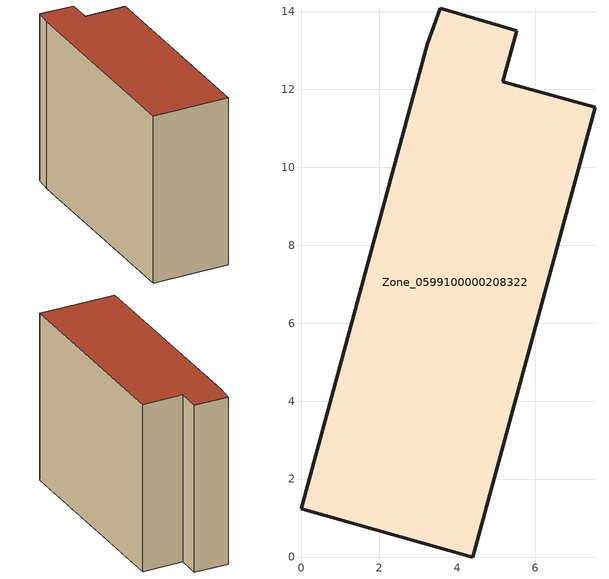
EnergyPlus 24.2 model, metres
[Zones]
Zone_0599100000208322
 floor ground (C_G): 0,1.24 3.23,13.16 3.56,14.09 5.52,13.5 5.17,12.2 7.54,11.55 4.4,0 z0
 wall outside (C_F): 4.4,0 7.54,11.55 5.17,12.2 5.52,13.5 3.56,14.09 3.23,13.16 0,1.24 4.4,0 z0:10.24
 roof outside (C_R): 3.23,13.16 0,1.24 4.4,0 7.54,11.55 5.17,12.2 5.52,13.5 3.56,14.09 z10.24
[BUILDING]
Pand.0599100000208322: North Axis=0; Terrain=City; Loads Convergence Tolerance Value=0.04; Temperature Convergence Tolerance Value=0.4; Solar Distribution=FullExterior; Maximum Number of Warmup Days=25; Minimum Number of Warmup Days=1
[Site:Location]
Rotterdam.The.Hague.AP_ZH_NLD Design_Conditions: Latitude=51.96; Longitude=4.45; Time Zone=1; Elevation=-4.5
[SITE:GROUNDTEMPERATURE:BUILDINGSURFACE]
18, 18, 18, 18, 18, 18, 18, 18, 18, 18, 18, 18
[MATERIAL] Thermal Absorptance=0.9; Solar Absorptance=0.7; Visible Absorptance=0.7
Name | Roughness | Thickness | Conductivity | Density | Specific Heat
G.TI.1946 | MediumSmooth | 0.15 | 1 | 540 | 1210
F.TI.1946 | Rough | 0.3 | 0.857143 | 1920 | 840
R.TI.1946 | MediumRough | 0.2 | 0.1 | 1500 | 1000
[CONSTRUCTION]
C_G: G.TI.1946
C_F: F.TI.1946
C_R: R.TI.1946
[ZONE]
Zone_0599100000208322: Type=1; Multiplier=1; Ceiling Height=Autocalculate; Volume=Autocalculate; Floor Area=autocalculate; Part of Total Floor Area=Yes
[ZONEINFILTRATION:DESIGNFLOWRATE]
Infil_Zone_0599100000208322: Zone or ZoneList or Space or SpaceList=Zone_0599100000208322; Schedule=AlwaysOn; Design Flow Rate Calculation Method=Flow/Area; Flow Rate per Floor Area=0.003; Constant Term Coefficient=1; Temperature Term Coefficient=0; Velocity Term Coefficient=0; Velocity Squared Term Coefficient=0
[HVACTEMPLATE:ZONE:IDEALLOADSAIRSYSTEM]
Zone_0599100000208322: Maximum Heating Supply Air Temperature=50; Minimum Cooling Supply Air Temperature=13; Maximum Heating Supply Air Humidity Ratio=0.0156; Minimum Cooling Supply Air Humidity Ratio=0.0077; Heating Limit=NoLimit; Cooling Limit=NoLimit; Dehumidification Control Type=ConstantSensibleHeatRatio; Cooling Sensible Heat Ratio=0.7; Dehumidification Setpoint=60; Humidification Control Type=None; Humidification Setpoint=30; Outdoor Air Method=None; Outdoor Air Flow Rate per Person=0.00944; Outdoor Air Flow Rate per Zone Floor Area=0; Outdoor Air Flow Rate per Zone=0; Demand Controlled Ventilation Type=None; Outdoor Air Economizer Type=NoEconomizer; Heat Recovery Type=None; Sensible Heat Recovery Effectiveness=0.7; Latent Heat Recovery Effectiveness=0.65
[ZONECONTROL:THERMOSTAT]
ThermostatControl_Zone_0599100000208322: Zone or ZoneList=Zone_0599100000208322; Control Type Schedule=DualSetpointControlType; Control 1=Thermostat_Zone_0599100000208322; Temperature Difference Between Cutout And Setpoint=0
[THERMOSTATSETPOINT:DUALSETPOINT]
Thermostat_Zone_0599100000208322: Heating Setpoint Temperature Schedule=HeatingSetpoint_Zone_0599100000208322; Cooling Setpoint Temperature Schedule=CoolingSetpoint_Zone_0599100000208322
[SCHEDULE:COMPACT]
HeatingSetpoint_Zone_0599100000208322: Through: 12/31, For: AllDays, Until: 24:00, 21
CoolingSetpoint_Zone_0599100000208322: Through: 12/31, For: AllDays, Until: 24:00, 24
DualSetpointControlType: Through: 12/31, For: AllDays, Until: 24:00, 4
AlwaysOn: Through: 12/31, For: AllDays, Until: 24:00, 1
